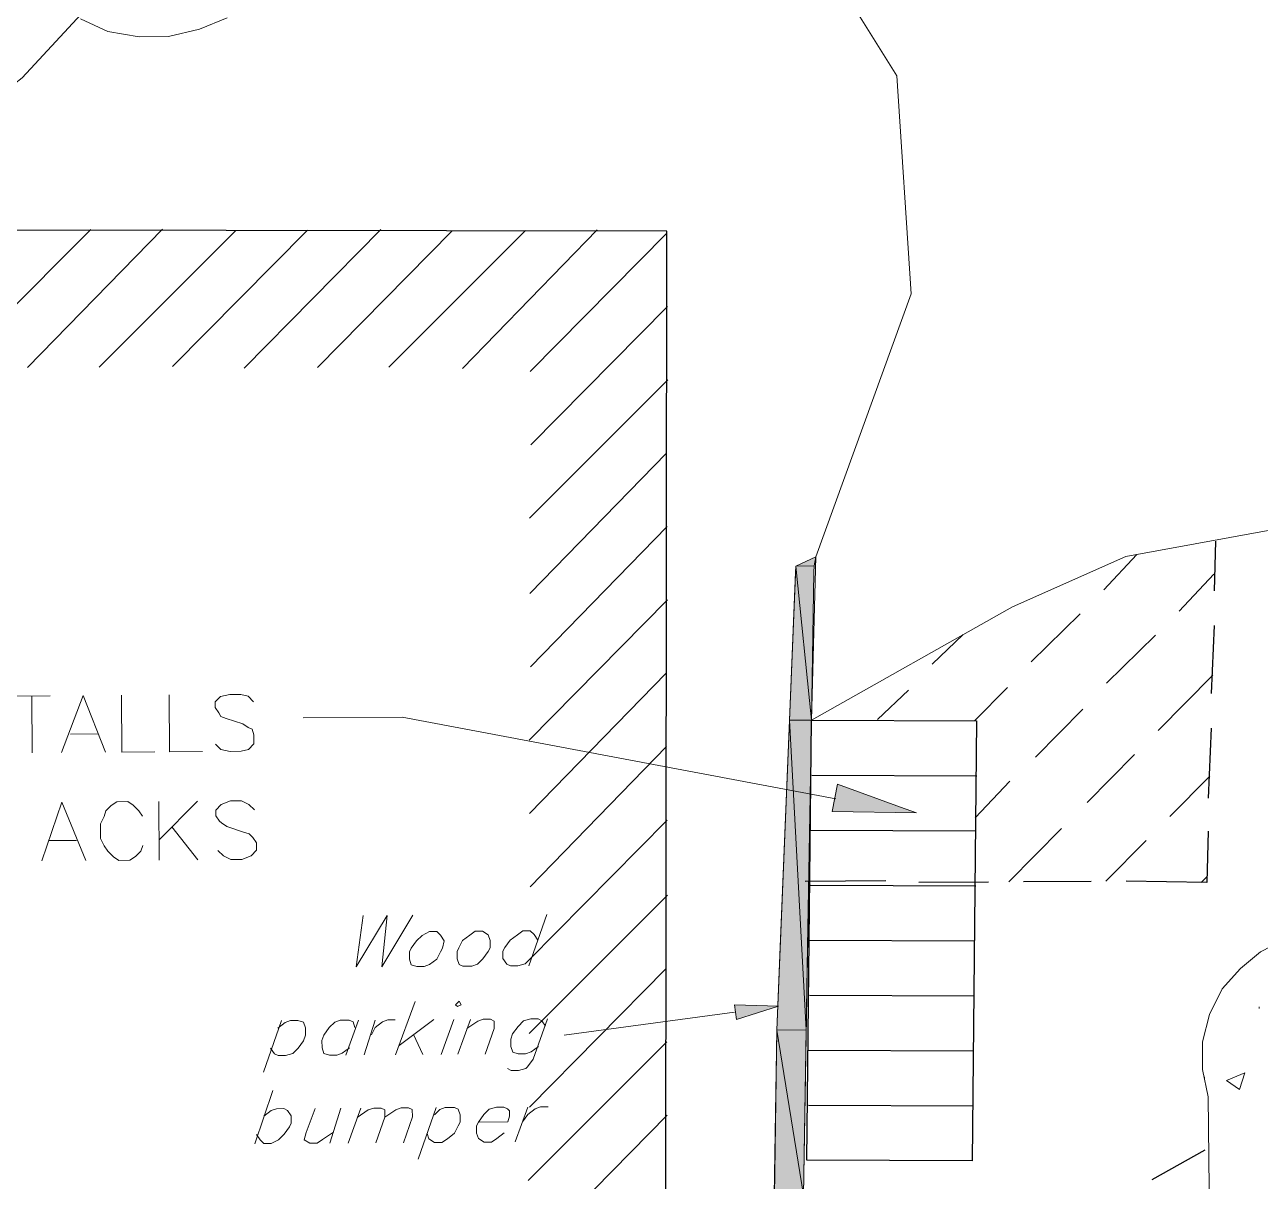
# Model space of a CAD drawing. Header units: inches. Extents: x -5728 to 15181, y 9834 to 15140.
# Drawn here: x 5803 to 6341, y 12068 to 12573 of the extents above; entities that cross this region are included whole.
import ezdxf

# ---------------------------------------------------------------- set-up
doc = ezdxf.new("R2010")
doc.units = ezdxf.units.IN
doc.header["$MEASUREMENT"] = 0
doc.linetypes.add('IMPORT-DASHEDX2 _4_', pattern=[0.1125, 0.075, -0.0375])
for name, color, linetype, lineweight in [('PDF_Geometry', 1, 'Continuous', 9), ('PDF_Solid Fills', 1, 'Continuous', 9), ('site plan converted for PDF_dwg', 1, 'Continuous', 9)]:
    doc.layers.add(name, color=color, linetype=linetype, lineweight=lineweight)

# ---------------------------------------------------------------- blocks, each defined once
blk = doc.blocks.new('site plan converted for PDF_dwg-1480341-SITE PLAN')
at = {"layer": 'PDF_Solid Fills', "lineweight": 15}
for points in [[(4011.32, 2460.2), (4019.32, 2460.2), (4020.12, 2464.2)], [(4008.12, 2393), (4017.72, 2393), (4011.32, 2460.2), (4011.2, 2457.6)], [(4017.72, 2393), (4011.32, 2460.2), (4019.32, 2460.2), (4019.26, 2457.55)], [(4001.72, 2257.8), (4014.52, 2257.8), (4008.12, 2393), (4003.44, 2294.09)], [(4014.52, 2257.8), (4008.12, 2393), (4017.72, 2393), (4015.38, 2294.01)], [(4063.32, 2352.2), (4026.52, 2353), (4028.92, 2365), (4056.41, 2354.77)], [(3984.12, 2262.6), (3983.32, 2269), (4002.52, 2268.2)], [(4000.12, 2185.8), (4012.92, 2185.8), (4001.72, 2257.8)], [(4012.92, 2185.8), (4001.72, 2257.8), (4014.52, 2257.8)]]:
    blk.add_hatch(color=155, dxfattribs=at).paths.add_polyline_path(points, flags=0)
at = {"layer": 'PDF_Geometry', "color": 155, "lineweight": 15}
for p, q in [((3644.92, 2549.8), (3704.92, 2609)), ((3676.92, 2549), (3736.12, 2609)), ((3708.12, 2549), (3768.12, 2608.2)), ((3740.12, 2549), (3799.32, 2608.2)), ((3771.32, 2548.2), (3831.32, 2608.2)), ((3803.32, 2548.2), (3862.52, 2607.4)), ((3834.52, 2548.2), (3894.52, 2607.4)), ((3866.52, 2547.4), (3925.72, 2607.4)), ((3896.12, 2545.8), (3956.12, 2605.8)), ((3896.12, 2513.8), (3956.12, 2573.8)), ((3895.32, 2481.8), (3956.12, 2541.8)), ((3895.32, 2449), (3955.32, 2509.8)), ((3895.32, 2417), (3955.32, 2477.8)), ((3894.52, 2385), (3955.32, 2445.8)), ((3894.52, 2353), (3954.52, 2413.8)), ((3668.92, 2405.8), (3685.72, 2405.8)), ((3677.72, 2405.8), (3677.72, 2381)), ((3694.52, 2389), (3706.52, 2389)), ((3894.52, 2321), (3954.52, 2381.8)), ((3732.92, 2333.8), (3732.92, 2359.4)), ((3749.72, 2359.4), (3732.92, 2342.6)), ((3893.72, 2289), (3954.52, 2349.8)), ((3738.52, 2348.2), (3749.72, 2333.8)), ((3684.92, 2342.6), (3696.92, 2342.6)), ((3893.72, 2257), (3954.52, 2317)), ((3901.72, 2309), (3893.72, 2286.6)), ((3893.72, 2225), (3953.72, 2285)), ((3835.32, 2248.2), (3844.12, 2271.4)), ((3983.32, 2265.8), (3908.92, 2256.2)), ((4212.12, 2266.6), (4212.12, 2265.8)), ((3785.72, 2263.4), (3777.72, 2241)), ((3819.32, 2263.4), (3813.72, 2248.2)), ((3821.72, 2248.2), (3826.52, 2263.4)), ((3852.12, 2263.4), (3836.92, 2252.2)), ((3860.92, 2263.4), (3855.32, 2248.2)), ((3862.52, 2248.2), (3868.12, 2263.4)), ((3843.32, 2257), (3847.32, 2248.2)), ((3892.92, 2193), (3953.72, 2253)), ((3773.72, 2209.8), (3781.72, 2233)), ((4188.12, 2236.2), (4188.12, 2235.4)), ((3811.32, 2225), (3806.52, 2209.8)), ((3814.52, 2209.8), (3820.12, 2225)), ((3852.92, 2225), (3844.92, 2202.6)), ((3887.32, 2209.8), (3892.92, 2225)), ((3892.92, 2160.2), (3953.72, 2221))]:
    blk.add_line(p, q, dxfattribs=at)
at = {"layer": 'PDF_Geometry', "color": 165, "lineweight": 25}
for p, q in [((4194.52, 2469.8), (4193.72, 2448.2)), ((4145.72, 2449), (4160.12, 2464.2)), ((4178.52, 2439.4), (4193.72, 2455.4)), ((4113.72, 2417.8), (4135.32, 2438.6)), ((4193.72, 2433), (4192.12, 2403.4)), ((4070.52, 2417), (4084.12, 2429.8)), ((4146.52, 2408.2), (4168.12, 2429)), ((4168.92, 2387.4), (4192.92, 2411.4)), ((4046.52, 2393), (4060.12, 2405.8)), ((4088.92, 2392.2), (4103.32, 2406.6)), ((4115.32, 2376.2), (4136.12, 2397)), ((4192.12, 2388.2), (4190.52, 2357.8)), ((4137.72, 2356.2), (4158.52, 2377)), ((4017.72, 2369), (4089.72, 2368.2)), ((4173.72, 2349.8), (4191.32, 2367.4)), ((4088.92, 2349.8), (4104.12, 2365.8)), ((4016.92, 2345), (4088.92, 2344.2)), ((4103.32, 2321.8), (4126.52, 2345)), ((4145.72, 2321.8), (4163.32, 2339.4)), ((4187.32, 2321), (4189.72, 2323.4)), ((4049.72, 2322.6), (4014.52, 2322.6)), ((4016.92, 2321), (4088.92, 2320.2)), ((4094.52, 2321.8), (4064.12, 2321.8)), ((4139.32, 2321.8), (4109.72, 2321.8)), ((4016.12, 2297), (4088.12, 2296.2)), ((4016.12, 2273), (4088.12, 2272.2)), ((4015.32, 2249), (4087.32, 2248.2)), ((4015.32, 2225), (4087.32, 2224.2)), ((4188.12, 2204.2), (4164.92, 2191.4))]:
    blk.add_line(p, q, dxfattribs=at)
at = {"layer": 'PDF_Geometry', "color": 155, "lineweight": 15, "flags": 128}
for points in [[(3700.92, 2701), (3712.92, 2695.4), (3726.52, 2693), (3739.32, 2693), (3752.92, 2696.2), (3764.92, 2701)], [(4020.12, 2464.2), (4062.52, 2578.6), (4056.92, 2673.8), (4027.32, 2721.8), (3967.32, 2736.2), (3881.72, 2721), (3792.92, 2773), (3734.52, 2738.6), (3675.32, 2675.4), (3661.72, 2665), (3592.92, 2657.8), (3529.72, 2652.2)], [(4190.52, 2041), (4189.72, 2227.4), (4187.32, 2239.4), (4187.32, 2251.4), (4190.52, 2263.4), (4196.12, 2274.6), (4204.12, 2283.4), (4212.92, 2290.6), (4222.52, 2295.4), (4232.92, 2297.8), (4244.12, 2297.8), (4335.32, 2317), (4429.72, 2353), (4445.72, 2359.4), (4437.72, 2395.4), (4405.72, 2510.6), (4355.32, 2498.6), (4155.32, 2463.4), (4105.72, 2441.8), (4017.72, 2393), (4012.92, 2185.8)], [(4017.72, 2393), (4020.12, 2464.2), (4011.32, 2460.2), (4001.72, 2257.8), (3995.32, 1948.2), (3994.52, 1743.4), (3999.32, 1538.6), (4010.52, 1540.2)], [(4184.92, 1449.8), (4182.52, 1481), (4184.12, 1620.2), (4188.12, 1754.6), (4190.52, 2041), (4189.72, 2227.4), (4187.32, 2239.4), (4187.32, 2251.4), (4190.52, 2263.4), (4196.12, 2274.6), (4204.12, 2283.4), (4212.92, 2290.6), (4222.52, 2295.4), (4232.92, 2297.8), (4244.12, 2297.8), (4335.32, 2317), (4429.72, 2353), (4445.72, 2359.4), (4461.72, 2373.8), (4532.92, 2409)], [(3690.52, 2381), (3700.12, 2405.8), (3709.72, 2381)], [(3716.92, 2405.8), (3716.92, 2381), (3731.32, 2381)], [(3737.72, 2405.8), (3737.72, 2381), (3752.12, 2381)], [(3774.52, 2402.6), (3772.12, 2405), (3768.92, 2405.8), (3764.12, 2405.8), (3760.12, 2405), (3757.72, 2402.6), (3757.72, 2400.2), (3759.32, 2397.8), (3760.12, 2396.2), (3762.52, 2395.4), (3769.72, 2393), (3772.12, 2391.4), (3773.72, 2390.6), (3774.52, 2388.2), (3774.52, 2384.2), (3772.12, 2381.8), (3768.92, 2381), (3764.12, 2381), (3760.12, 2381.8), (3757.72, 2384.2)], [(4028.12, 2358.6), (3839.32, 2395.4), (3796.12, 2395.4)], [(3681.72, 2333.8), (3690.52, 2359.4), (3700.92, 2333.8)], [(3725.72, 2353), (3724.12, 2355.4), (3721.72, 2357.8), (3719.32, 2359.4), (3714.52, 2359.4), (3712.12, 2357.8), (3709.72, 2355.4), (3708.92, 2353), (3707.32, 2349.8), (3707.32, 2343.4), (3708.92, 2340.2), (3710.52, 2337.8), (3712.92, 2335.4), (3715.32, 2333.8), (3720.12, 2333.8), (3722.52, 2335.4), (3724.92, 2337.8), (3725.72, 2340.2)], [(3774.52, 2355.4), (3772.12, 2357.8), (3768.92, 2359.4), (3764.12, 2359.4), (3760.12, 2357.8), (3757.72, 2355.4), (3757.72, 2353), (3759.32, 2350.6), (3760.12, 2349.8), (3762.52, 2348.2), (3769.72, 2345.8), (3772.12, 2345), (3773.72, 2343.4), (3775.32, 2341), (3775.32, 2337.8), (3772.92, 2335.4), (3768.92, 2333.8), (3764.12, 2333.8), (3760.92, 2335.4), (3758.52, 2337.8)], [(3821.72, 2309), (3818.52, 2286.6), (3832.12, 2309), (3829.72, 2286.6), (3843.32, 2309)], [(3897.72, 2297.8), (3896.12, 2300.2), (3894.52, 2301.8), (3891.32, 2301.8), (3888.92, 2300.2), (3885.72, 2297.8), (3883.32, 2294.6), (3882.52, 2293), (3882.52, 2289.8), (3884.12, 2287.4), (3885.72, 2286.6), (3888.92, 2286.6), (3892.12, 2287.4), (3894.52, 2289.8)], [(3784.12, 2260.2), (3787.32, 2262.6), (3789.72, 2263.4), (3792.92, 2263.4), (3795.32, 2262.6), (3796.12, 2260.2), (3796.12, 2257), (3795.32, 2254.6), (3792.92, 2251.4), (3790.52, 2249), (3787.32, 2248.2), (3784.12, 2248.2), (3782.52, 2249), (3780.92, 2251.4)], [(3817.72, 2260.2), (3816.92, 2262.6), (3815.32, 2263.4), (3811.32, 2263.4), (3808.92, 2262.6), (3806.52, 2260.2), (3804.12, 2257), (3803.32, 2254.6), (3803.32, 2251.4), (3804.12, 2249), (3806.52, 2248.2), (3809.72, 2248.2), (3812.12, 2249), (3815.32, 2251.4)], [(3824.92, 2257), (3826.52, 2260.2), (3829.72, 2262.6), (3832.12, 2263.4), (3835.32, 2263.4)], [(3866.52, 2259.4), (3871.32, 2262.6), (3873.72, 2263.4), (3876.92, 2263.4), (3878.52, 2262.6), (3878.52, 2259.4), (3874.52, 2248.2)], [(3901.72, 2263.4), (3895.32, 2245.8), (3892.92, 2242.6), (3892.12, 2241.8), (3888.92, 2241), (3885.72, 2241), (3884.12, 2241.8)], [(3900.92, 2260.2), (3899.32, 2262.6), (3897.72, 2263.4), (3894.52, 2263.4), (3891.32, 2262.6), (3888.92, 2260.2), (3886.52, 2257), (3885.72, 2254.6), (3885.72, 2251.4), (3886.52, 2249), (3888.92, 2248.2), (3892.12, 2248.2), (3894.52, 2249), (3897.72, 2251.4)], [(3777.72, 2221.8), (3780.92, 2224.2), (3783.32, 2225), (3786.52, 2225), (3788.12, 2224.2), (3789.72, 2221.8), (3789.72, 2218.6), (3788.92, 2217), (3786.52, 2213.8), (3784.12, 2211.4), (3780.92, 2209.8), (3777.72, 2209.8), (3776.12, 2211.4), (3774.52, 2213.8)], [(3800.12, 2225), (3796.12, 2214.6), (3795.32, 2211.4), (3797.72, 2209.8), (3800.92, 2209.8), (3803.32, 2211.4), (3808.12, 2214.6)], [(3818.52, 2221), (3823.32, 2224.2), (3825.72, 2225), (3828.92, 2225), (3830.52, 2224.2), (3830.52, 2221), (3826.52, 2209.8)], [(3830.52, 2221), (3835.32, 2224.2), (3837.72, 2225), (3840.92, 2225), (3842.52, 2224.2), (3842.52, 2221), (3838.52, 2209.8)], [(3852.12, 2221.8), (3854.52, 2224.2), (3856.92, 2225), (3860.92, 2225), (3862.52, 2224.2), (3863.32, 2221.8), (3863.32, 2218.6), (3862.52, 2217), (3860.92, 2213.8), (3857.72, 2211.4), (3855.32, 2209.8), (3852.12, 2209.8), (3849.72, 2211.4), (3848.92, 2213.8)], [(3871.32, 2218.6), (3884.12, 2218.6), (3884.92, 2221), (3884.92, 2223.4), (3884.12, 2224.2), (3882.52, 2225), (3879.32, 2225), (3876.12, 2224.2), (3873.72, 2221.8), (3871.32, 2218.6), (3870.52, 2217), (3870.52, 2213.8), (3871.32, 2211.4), (3873.72, 2209.8), (3876.92, 2209.8), (3879.32, 2211.4), (3882.52, 2213.8)], [(3890.52, 2218.6), (3892.92, 2221.8), (3896.12, 2224.2), (3898.52, 2225), (3901.72, 2225)]]:
    blk.add_lwpolyline(points, dxfattribs=at)
at = {"layer": 'PDF_Geometry', "color": 165, "lineweight": 25, "flags": 128}
for points in [[(1827.32, 526.6), (3939.32, 504.2), (3945.72, 1333), (3993.72, 1333), (3995.32, 1477), (3947.32, 1477.8), (3956.12, 2606.6), (2898.52, 2615.4), (2895.32, 2303.4), (3112.92, 2300.2), (3112.12, 2047.4), (3472.92, 2046.6), (3471.32, 1902.6), (2028.12, 1914.6)], [(4190.52, 2343.4), (4189.72, 2321), (4154.52, 2321.8)]]:
    blk.add_lwpolyline(points, dxfattribs=at)
blk.add_lwpolyline([(4014.52, 2201), (4017.72, 2393), (4089.72, 2392.2), (4086.52, 2200.2)], close=True, dxfattribs=at)
at = {"layer": 'PDF_Geometry', "color": 155, "lineweight": 15, "flags": 128}
for points in [[(3850.52, 2301.8), (3847.32, 2300.2), (3844.92, 2297.8), (3842.52, 2294.6), (3841.72, 2293), (3841.72, 2289.8), (3842.52, 2287.4), (3844.92, 2286.6), (3848.12, 2286.6), (3850.52, 2287.4), (3853.72, 2289.8), (3855.32, 2293), (3856.12, 2294.6), (3856.92, 2297.8), (3855.32, 2300.2), (3853.72, 2301.8)], [(3870.52, 2301.8), (3868.12, 2300.2), (3864.92, 2297.8), (3863.32, 2294.6), (3862.52, 2293), (3862.52, 2289.8), (3863.32, 2287.4), (3864.92, 2286.6), (3868.92, 2286.6), (3871.32, 2287.4), (3873.72, 2289.8), (3876.12, 2293), (3876.92, 2294.6), (3876.92, 2297.8), (3876.12, 2300.2), (3873.72, 2301.8)], [(3861.72, 2269.8), (3862.52, 2269), (3864.12, 2269.8), (3863.32, 2271.4)], [(4205.72, 2237.8), (4203.32, 2230.6), (4197.72, 2234.6)]]:
    blk.add_lwpolyline(points, close=True, dxfattribs=at)
at = {"layer": 'PDF_Solid Fills', "color": 155, "lineweight": 15}
for p, q in [((4020.12, 2464.2), (4011.32, 2460.2)), ((4019.32, 2460.2), (4020.12, 2464.2)), ((4011.2, 2457.6), (4008.12, 2393)), ((4011.32, 2460.2), (4011.2, 2457.6)), ((4011.32, 2460.2), (4019.32, 2460.2)), ((4017.72, 2393), (4011.32, 2460.2)), ((4017.72, 2393), (4011.32, 2460.2)), ((4011.32, 2460.2), (4019.32, 2460.2)), ((4019.26, 2457.55), (4017.72, 2393)), ((4019.32, 2460.2), (4019.26, 2457.55)), ((4008.12, 2393), (4003.44, 2294.09)), ((4008.12, 2393), (4017.72, 2393)), ((4014.52, 2257.8), (4008.12, 2393)), ((4014.52, 2257.8), (4008.12, 2393)), ((4008.12, 2393), (4017.72, 2393)), ((4017.72, 2393), (4015.38, 2294.01)), ((4026.52, 2353), (4028.92, 2365)), ((4028.92, 2365), (4056.41, 2354.77)), ((4063.32, 2352.2), (4026.52, 2353)), ((4056.41, 2354.77), (4063.32, 2352.2)), ((4003.44, 2294.09), (4001.72, 2257.8)), ((4015.38, 2294.01), (4014.52, 2257.8)), ((3984.12, 2262.6), (3983.32, 2269)), ((3983.32, 2269), (4002.52, 2268.2)), ((4002.52, 2268.2), (3984.12, 2262.6)), ((4001.72, 2257.8), (4000.12, 2185.8)), ((4001.72, 2257.8), (4014.52, 2257.8)), ((4012.92, 2185.8), (4001.72, 2257.8)), ((4012.92, 2185.8), (4001.72, 2257.8)), ((4001.72, 2257.8), (4014.52, 2257.8)), ((4014.52, 2257.8), (4012.92, 2185.8))]:
    blk.add_line(p, q, dxfattribs=at)

msp = doc.modelspace()

# ---------------------------------------------------------------- block references
at = {"layer": 'site plan converted for PDF_dwg', "color": 147, "linetype": 'IMPORT-DASHEDX2 _4_', "rotation": 0.383349167194431}
msp.add_blockref('site plan converted for PDF_dwg-1480341-SITE PLAN', (2144.04, 9849.68), dxfattribs=at)

doc.saveas('drawing.dxf')
